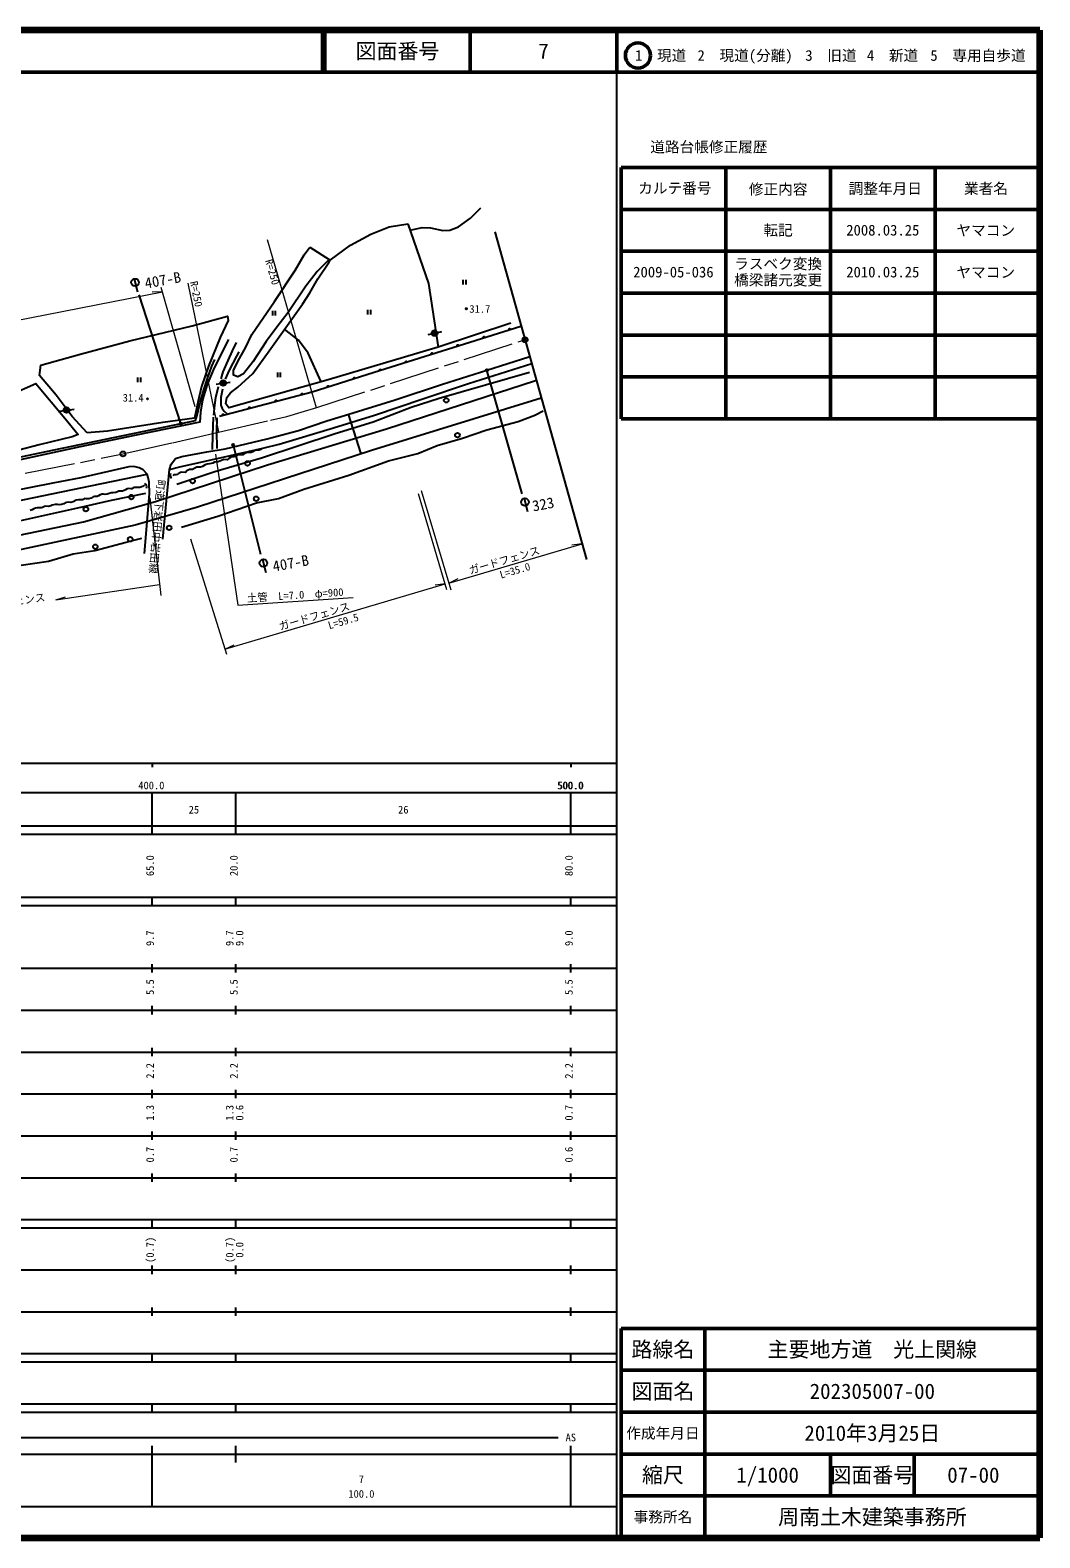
# Model space of a CAD drawing. Units: millimetres at full size, sheet at 1:1000; details may follow other scales. Extents: x 40000 to 680000, y 20000 to 380000.
# Drawn here: x 438902 to 680000, y 20000 to 380000 of the extents above; entities that cross this region are included whole.
import ezdxf
from ezdxf.enums import TextEntityAlignment as Align

# ---------------------------------------------------------------- set-up
doc = ezdxf.new("R2010")
doc.units = ezdxf.units.MM
doc.header["$LTSCALE"] = 1000
doc.header["$PDMODE"] = 32
doc.header["$PDSIZE"] = 500
doc.linetypes.add('CHAIN', pattern=[18.5, 12, -1.5, 3.5, -1.5])
for name, color, linetype, lineweight in [('M-BGD', 7, 'Continuous', 25), ('M-BMK', 2, 'CHAIN', 13), ('M-BMK-HTXT', 7, 'Continuous', 13), ('M-BMK-OTRS', 5, 'Continuous', 25), ('M-BMK-SRVR', 3, 'Continuous', 25), ('M-STR-HTXT', 7, 'Continuous', 13), ('M-TTL', 2, 'Continuous', 140), ('M-TTL-BAND', 7, 'Continuous', 25), ('M-TTL-FRAM', 2, 'Continuous', 50), ('M-TTL-LINE', 7, 'Continuous', 50)]:
    doc.layers.add(name, color=color, linetype=linetype, lineweight=lineweight)
doc.layers.add('M-OTRS', color=6, linetype='Continuous')
doc.layers.add('M-TTL-TXT', color=7, linetype='Continuous')
doc.styles.add('ＭＳ ゴシック', font='')
doc.styles.get('ＭＳ ゴシック').set_extended_font_data('MS Gothic')

msp = doc.modelspace()

# ---------------------------------------------------------------- hatches: boundary and pattern name
at = {"layer": 'M-BGD'}
for points in [[(535758, 308270, 1), (535189, 307042, 1)], [(546929, 306408), (547527, 306595, 0.84072)], [(553119, 308363), (553717, 308549, 0.84072)], [(534550, 302499), (535147, 302686, 0.84072)], [(540740, 304454), (541337, 304640, 0.84072)], [(522170, 298590), (522768, 298777, 0.84072)], [(528360, 300545), (528957, 300731, 0.84072)], [(547757, 298692, 1), (548196, 298931, 0.41421), (547857, 299031, 0.41421)], [(485265, 296359, 1), (484696, 295132, 1)], [(515980, 296636), (516578, 296822, 0.84072)], [(503559, 292860), (504164, 293020, 0.84072)], [(509791, 294681), (510388, 294868, 0.84072)], [(447314, 288683, 1), (447883, 289910, 0.41421), (446985, 289581, 0.41421)], [(484695, 287929), (485301, 288087, 0.84072)], [(490983, 289573), (491588, 289733, 0.84072)], [(497271, 291216), (497876, 291377, 0.84072)], [(474904, 285845, 0.41421), (475137, 286110, 0.41421), (474871, 286344, 1)], [(487402, 280717, 0.41421), (487636, 280982, 0.41421), (487370, 281216, 1)]]:
    msp.add_hatch(color=256, dxfattribs=at).paths.add_polyline_path(points)

# ---------------------------------------------------------------- linework, layer by layer
for p, q in [((463717, 320632), (464532, 317486)), ((542250, 320371), (542250, 319253)), ((542917, 320371), (542917, 319253)), ((474887, 286094), (464952, 316799)), ((519470, 313258), (519470, 312140)), ((520137, 313258), (520137, 312140)), ((496762, 312961), (496762, 311843)), ((497428, 312961), (497428, 311843)), ((553693, 309996), (536327, 304276)), ((533979, 307325), (534814, 307508)), ((536135, 307798), (537227, 308038)), ((556410, 269283), (547977, 298812)), ((464562, 297054), (464562, 295936)), ((465229, 297054), (465229, 295936)), ((483300, 295467), (484316, 295617)), ((485654, 295814), (486700, 295968)), ((497950, 298258), (497950, 297140)), ((498616, 298258), (498616, 297140)), ((445641, 288979), (446939, 289148)), ((448275, 289321), (449381, 289465)), ((517976, 278870), (514953, 288289)), ((487386, 280966), (493931, 254855)), ((556835, 268199), (557650, 265053)), ((494366, 253638), (495181, 250492))]:
    msp.add_line(p, q, dxfattribs=at)
for points in [[(529629, 332252), (532503, 332902), (534508, 332821), (537470, 332142), (539079, 332205), (541152, 333018), (544017, 335122), (546511, 337591)], [(486230, 306158), (482838, 299334), (481149, 295397), (480023, 291698), (479592, 288812), (479423, 286394), (464230, 283272), (450832, 280499), (437606, 277676), (425309, 275027), (400792, 269954), (397034, 269052), (386940, 267242), (382011, 266396), (364343, 264848), (364308, 265264), (369376, 265759), (376708, 266420), (382523, 266935), (386897, 267697), (396656, 269406), (395086, 275810), (395636, 290769)], [(556084, 309270), (521015, 298225), (506233, 293558), (484090, 287771)], [(508387, 296053), (505293, 302893), (502969, 305984), (499648, 308584)], [(484481, 296737), (485023, 298387), (486183, 301107), (487182, 303435), (488207, 305428)], [(485516, 296702), (486529, 298843), (488270, 302162), (488847, 303189)], [(396153, 290627), (395534, 275797), (397055, 269707), (405371, 271560), (412449, 273018), (419997, 274610), (429440, 276597), (442743, 279414), (458790, 282719), (474940, 286105), (478368, 286786), (478736, 287718), (479519, 291086), (480365, 294099), (481143, 296605), (482249, 299758), (483018, 301347)], [(470615, 258491), (472148, 275075), (472591, 276370), (473609, 277714), (475100, 278207), (481059, 279313), (485492, 280021), (495515, 282401), (502987, 284386), (509744, 286701), (514984, 288299), (526080, 291703), (537376, 295468), (547917, 298793), (558016, 301990)], [(472148, 275075), (474636, 275746), (486768, 278473), (494463, 280208), (498325, 281130), (511371, 285068), (521126, 288102), (532695, 291941), (543561, 295653), (558729, 300391)], [(423826, 278458), (422202, 280050), (419054, 281967), (417759, 282872), (417423, 283790), (417328, 284406), (417967, 285291), (420659, 286825), (423253, 287985), (425217, 288522), (428902, 290472), (434145, 292934), (440267, 295621), (447187, 287381), (450388, 283419), (448950, 282866), (441090, 280947), (426425, 277186)], [(425086, 257129), (451649, 262619), (468828, 267460), (495544, 276172), (523995, 284812), (559585, 296362)], [(558176, 298282), (536594, 292034), (529842, 289882), (520792, 286425), (511752, 283572), (494145, 277831), (483002, 274532), (473966, 271542)], [(560898, 292094), (520384, 279656), (478865, 266099), (463996, 261773), (434635, 255507), (414403, 251838), (395127, 249311), (376894, 248375), (362576, 247208), (343984, 246681), (333733, 246922), (317061, 248433), (296580, 251588), (277929, 254748), (245344, 260589), (226431, 264236), (185361, 272548), (148519, 278411), (124709, 280304), (106787, 280565), (93422, 280664)], [(482772, 288082), (482973, 290477), (483265, 292284), (483861, 294921)], [(484840, 294285), (484472, 292270), (484451, 290439), (484745, 289676), (485257, 288993), (485957, 288365)], [(475053, 261338), (483715, 263959), (492910, 267146), (498185, 268155), (504246, 270424), (515003, 273766), (524437, 277200), (531475, 278948), (536065, 280816), (542169, 282592), (547964, 284578), (555462, 286587), (559403, 288078), (561379, 289127)], [(482481, 279847), (482512, 283315), (482653, 287568)], [(483519, 280091), (483508, 284251), (483555, 287403)], [(494124, 279913), (493595, 279675), (493066, 279702), (492669, 279649), (492114, 279305), (491691, 279120), (490527, 279093), (490051, 278882), (489680, 278591), (488834, 278564), (488358, 278538), (488014, 278300), (487564, 278115), (486983, 278088), (486321, 277744), (485951, 277427), (485184, 277453), (484602, 277268), (484205, 277057), (483835, 276898), (482883, 276845), (482486, 276633), (481719, 276422), (481137, 276395), (480688, 276210), (480079, 275787), (479550, 275681), (478730, 275655), (478228, 275443), (477646, 275099), (476985, 275073), (476297, 274782), (476006, 274385), (475107, 274438), (474842, 274412), (474260, 274041), (474049, 273883), (473678, 273830), (473202, 273830), (472964, 273565)], [(314410, 259065), (327362, 258058), (340559, 257070), (358877, 257075), (358931, 255242), (367237, 255679), (379569, 257194), (383714, 256779), (386659, 257282), (402226, 260502), (421282, 264566), (453314, 271184), (466835, 273976)], [(466176, 255047), (467399, 269249), (467340, 272110), (467042, 273161), (466835, 273976), (465896, 275022), (464953, 275521), (463665, 275809), (462426, 275735), (451023, 273105), (444312, 271827), (429260, 268877), (419767, 267065), (407632, 264611), (397117, 262593), (385994, 260447), (381075, 259636), (368845, 258432), (362102, 257818)], [(466199, 271343), (465738, 271015), (465094, 270793), (464594, 270781), (463919, 270820), (463701, 270775), (463456, 270654), (463211, 270505), (462920, 270498), (462377, 270534), (462105, 270467), (461672, 270250), (461342, 270086), (460961, 269930), (460458, 269930), (460085, 269947), (459756, 269756), (459375, 269583), (458759, 269540), (458300, 269514), (457745, 269349), (457303, 269184), (456817, 269104), (456408, 269180), (456103, 269167), (455652, 269007), (455250, 268806), (454938, 268653), (454592, 268640), (454259, 268612), (453933, 268536), (453448, 268279), (452948, 268092), (452262, 268092), (451901, 268133), (451581, 267948), (451381, 267844), (451078, 267853), (450428, 267861), (449865, 267749), (449206, 267410), (448643, 267202), (448062, 267280), (447568, 267237), (447282, 267150), (446970, 266934), (446381, 266717), (445852, 266665), (445436, 266717), (444864, 266752), (444136, 266596), (443803, 266389), (443581, 266313), (443207, 266265), (442632, 266334), (442333, 266278), (441848, 266036), (441557, 265932), (440565, 265932), (440212, 265890), (439810, 265675), (439414, 265488), (438887, 265315)], [(466423, 269375), (458256, 267665), (450207, 265899), (435861, 262714), (428465, 261214), (422658, 260073), (402470, 256920), (395344, 255740), (385548, 255136), (383339, 254425), (370116, 253974), (363807, 253934), (351184, 254066), (339777, 254725), (332810, 255135), (320280, 255657), (313423, 256305)], [(433494, 251785), (443256, 253190), (449192, 254922), (454379, 255718), (461833, 257760), (465591, 258693)]]:
    msp.add_lwpolyline(points, dxfattribs=at)
for points in [[(529120, 333731), (534002, 319518), (536327, 304276), (510054, 296523), (486364, 289854), (485601, 290812), (485884, 292291), (486724, 293379), (488453, 294792), (492090, 298006), (495962, 303461), (499547, 308444), (503943, 314595), (505717, 317263), (507607, 320615), (510217, 324507), (510554, 325089), (515433, 328667), (520285, 331317), (524621, 332998)], [(505665, 328164), (510298, 325277), (507469, 322360), (504767, 318847), (500511, 312564), (497834, 309106), (495293, 305652), (492193, 300847), (489853, 297972), (488512, 297251), (487493, 297656), (487461, 298745), (488537, 301066), (490354, 304116), (491840, 307321), (497247, 315218), (502283, 322751), (504357, 326354)], [(452543, 283841), (448966, 287740), (445095, 292842), (441149, 297552), (441445, 300028), (451148, 302675), (462721, 305789), (477567, 309412), (486003, 311740), (486161, 310660), (484244, 306642), (481501, 299807), (479826, 294931), (479039, 291509), (478122, 287347), (470621, 286345), (457351, 284285)]]:
    msp.add_lwpolyline(points, close=True, dxfattribs=at)
for centre, radius in [((463943, 319761), 900), ((543051, 313487), 150), ((535474, 307656), 676), ((547977, 298812), 250), ((484981, 295745), 676), ((466935, 291970), 150), ((538270, 291608), 550), ((447599, 289297), 676), ((474887, 286094), 250), ((487386, 280966), 250), ((540931, 283292), 550), ((490826, 276559), 550), ((477701, 272332), 550), ((463058, 268506), 550), ((492900, 268108), 550), ((557061, 267328), 900), ((452211, 265629), 550), ((472094, 261164), 550), ((454473, 256651), 550), ((462809, 258442), 550), ((494592, 252767), 900)]:
    msp.add_circle(centre, radius, dxfattribs=at)
for centre, radius, start, end in [((547244, 306449), 318, 27.21866, 187.43639), ((553434, 308404), 318, 27.21866, 187.43639), ((534865, 302540), 318, 27.21866, 187.43639), ((541055, 304495), 318, 27.21866, 187.43639), ((522485, 298631), 318, 27.21866, 187.43639), ((528675, 300586), 318, 27.21866, 187.43639), ((516295, 296677), 318, 27.21866, 187.43639), ((503875, 292887), 318, 24.73149, 184.94922), ((510106, 294723), 318, 27.21866, 187.43639), ((485012, 287955), 318, 24.5023, 184.72003), ((491300, 289600), 318, 24.73149, 184.94922), ((497588, 291244), 318, 24.73149, 184.94922), ((473510, 273795), 1181, 162.71801, 221.68217), ((465779, 270924), 952, 342.22017, 57.99303)]:
    msp.add_arc(centre, radius, start, end, dxfattribs=at)
at = {"layer": 'M-BMK'}
msp.add_lwpolyline([(401397, 266990), (461060, 278810), (472871, 281486), (483888, 284004), (496267, 286844), (500166, 287737), (503650, 288761), (507393, 289891), (557088, 306090)], dxfattribs=at)
at = {"layer": 'M-BMK-OTRS'}
msp.add_line((549892, 331877), (571728, 253621), dxfattribs=at)
at = {"layer": 'M-BMK-SRVR'}
for centre in [(557088, 306090), (461060, 278810)]:
    msp.add_circle(centre, 600, dxfattribs=at)
at = {"layer": 'M-OTRS'}
msp.add_point((557088, 306090), dxfattribs=at)
at = {"layer": 'M-STR-HTXT'}
for p, q in [((507255, 289850), (495562, 329962)), ((399891, 303740), (470470, 317514)), ((470470, 317514), (468016, 317426)), ((478311, 290025), (470171, 318559)), ((476558, 319614), (483870, 284000)), ((539399, 246279), (532374, 270004)), ((467516, 268333), (470087, 245022)), ((538430, 246379), (531653, 269266)), ((477190, 258519), (485758, 230968)), ((538895, 247981), (570686, 257354)), ((570686, 257354), (568252, 257037)), ((538895, 247981), (541112, 249035)), ((445036, 243942), (469795, 247672)), ((485375, 232199), (538022, 247757)), ((538022, 247757), (535587, 247438)), ((445036, 243942), (447377, 244683)), ((485375, 232199), (487591, 233255))]:
    msp.add_line(p, q, dxfattribs=at)
msp.add_lwpolyline([(483137, 278785), (488526, 242735), (516002, 244546)], dxfattribs=at)
at = {"layer": 'M-TTL'}
for p, q in [((680000, 380000), (40000, 380000)), ((680000, 20000), (680000, 380000)), ((40000, 20000), (680000, 20000))]:
    msp.add_line(p, q, dxfattribs=at)
at = {"layer": 'M-TTL-BAND'}
for p, q in [((579000, 20000), (579000, 370000)), ((40000, 205000), (579000, 205000)), ((468000, 205000), (468000, 204000)), ((568000, 205000), (568000, 204000)), ((68000, 198000), (579000, 198000)), ((468000, 188000), (468000, 198000)), ((488000, 188000), (488000, 198000)), ((568000, 188000), (568000, 198000)), ((40000, 190000), (579000, 190000)), ((40000, 188000), (579000, 188000)), ((40000, 173000), (579000, 173000)), ((468000, 171000), (468000, 173000)), ((488000, 171000), (488000, 173000)), ((568000, 171000), (568000, 173000)), ((40000, 171000), (579000, 171000)), ((40000, 156000), (579000, 156000)), ((468000, 155000), (468000, 157000)), ((488000, 155000), (488000, 157000)), ((568000, 155000), (568000, 157000)), ((46000, 146000), (579000, 146000)), ((468000, 145000), (468000, 147000)), ((488000, 145000), (488000, 147000)), ((568000, 145000), (568000, 147000)), ((468000, 135000), (468000, 137000)), ((488000, 135000), (488000, 137000)), ((568000, 135000), (568000, 137000)), ((52000, 136000), (579000, 136000)), ((46000, 126000), (579000, 126000)), ((468000, 125000), (468000, 127000)), ((488000, 125000), (488000, 127000)), ((568000, 125000), (568000, 127000)), ((52000, 116000), (579000, 116000)), ((468000, 115000), (468000, 117000)), ((488000, 115000), (488000, 117000)), ((568000, 115000), (568000, 117000)), ((46000, 106000), (579000, 106000)), ((468000, 105000), (468000, 107000)), ((488000, 105000), (488000, 107000)), ((568000, 105000), (568000, 107000)), ((40000, 96000), (579000, 96000)), ((40000, 94000), (579000, 94000)), ((468000, 94000), (468000, 96000)), ((488000, 94000), (488000, 96000)), ((568000, 94000), (568000, 96000)), ((49000, 84000), (579000, 84000)), ((468000, 83000), (468000, 85000)), ((488000, 83000), (488000, 85000)), ((568000, 83000), (568000, 85000)), ((40000, 74000), (579000, 74000)), ((468000, 73000), (468000, 75000)), ((488000, 73000), (488000, 75000)), ((568000, 73000), (568000, 75000)), ((40000, 64000), (579000, 64000)), ((40000, 62000), (579000, 62000)), ((468000, 62000), (468000, 64000)), ((488000, 62000), (488000, 64000)), ((568000, 62000), (568000, 64000)), ((40000, 52000), (579000, 52000)), ((468000, 50000), (468000, 52000)), ((488000, 50000), (488000, 52000)), ((568000, 50000), (568000, 52000)), ((40000, 50000), (579000, 50000)), ((71000, 44000), (565000, 44000)), ((40000, 40000), (579000, 40000)), ((468000, 27500), (468000, 42000)), ((488000, 38000), (488000, 42000)), ((568000, 27500), (568000, 42000)), ((68000, 27500), (579000, 27500))]:
    msp.add_line(p, q, dxfattribs=at)
at = {"layer": 'M-TTL-FRAM'}
for p, q in [((580000, 347197), (580000, 287197)), ((580000, 347197), (680000, 347197)), ((580000, 287197), (680000, 287197)), ((680000, 70000), (580000, 70000)), ((580000, 70000), (580000, 20000))]:
    msp.add_line(p, q, dxfattribs=at)
at = {"layer": 'M-TTL-LINE'}
for p, q in [((508747, 380000), (508747, 370000)), ((509247, 380000), (509247, 370000)), ((543997, 380000), (543997, 370000)), ((579000, 380000), (579000, 370000)), ((40000, 370000), (680000, 370000)), ((605000, 347197), (605000, 287197)), ((630000, 347197), (630000, 287197)), ((655000, 347197), (655000, 287197)), ((580000, 337197), (680000, 337197)), ((580000, 327197), (680000, 327197)), ((580000, 317197), (680000, 317197)), ((580000, 307197), (680000, 307197)), ((580000, 297197), (680000, 297197)), ((600000, 70000), (600000, 20000)), ((680000, 60000), (580000, 60000)), ((680000, 50000), (580000, 50000)), ((680000, 40000), (580000, 40000)), ((630000, 40000), (630000, 30000)), ((650000, 40000), (650000, 30000)), ((680000, 30000), (580000, 30000))]:
    msp.add_line(p, q, dxfattribs=at)
msp.add_circle((584031, 373958), 3000, dxfattribs=at)

# ---------------------------------------------------------------- texts
at = {"layer": 'M-BGD', "style": 'ＭＳ ゴシック'}
for s, p in [('407-B', (466644, 317512)), ('323', (559196, 264314)), ('407-B', (497192, 249922))]:
    msp.add_text(s, height=2566, rotation=10.394, dxfattribs=at).set_placement(p, align=Align.BOTTOM_LEFT)
for s, p in [('31.7', (543784, 311972)), ('31.4', (460999, 290758))]:
    msp.add_text(s, height=1833, dxfattribs=at).set_placement(p, align=Align.BOTTOM_LEFT)
at = {"layer": 'M-BMK-HTXT', "style": 'ＭＳ ゴシック'}
msp.add_text('町道下岩田中岩田線', height=1833, rotation=265, dxfattribs=at).set_placement((468746, 272779), align=Align.BOTTOM_LEFT)
at = {"layer": 'M-STR-HTXT', "style": 'ＭＳ ゴシック'}
for s, rotation, p in [('R=250', 286.253, (494457, 324827)), ('R=250', 281.602, (476527, 319767)), ('ガードフェンス', 16.427, (544129, 249524)), ('L=35.0', 16.427, (551485, 248513)), ('ガードフェンス', 8.042, (425358, 240733)), ('土管  L=7.0  φ=900', 3.772, (490756, 242882)), ('ガードフェンス', 16.463, (498790, 236163)), ('L=59.5', 16.463, (510500, 236399))]:
    msp.add_text(s, height=1833, rotation=rotation, dxfattribs=at).set_placement(p, align=Align.BOTTOM_LEFT)
at = {"layer": 'M-TTL-BAND', "style": 'ＭＳ ゴシック'}
for s, p in [('400.0', (467844, 198195)), ('500.0', (567844, 198195)), ('500.0', (568000, 198195)), ('25', (478000, 192405)), ('26', (528000, 192405)), ('AS', (568000, 42500)), ('7', (518000, 32523)), ('100.0', (518000, 29033))]:
    msp.add_text(s, height=1833, dxfattribs=at).set_placement(p, align=Align.BOTTOM_CENTER)
for s, p in [('65.0', (469000, 180500)), ('20.0', (489000, 180500)), ('80.0', (569000, 180500)), ('9.7', (469000, 163174)), ('9.7', (488000, 163174)), ('9.0', (490370, 163174)), ('9.0', (569000, 163174)), ('5.5', (469000, 151500)), ('5.5', (489000, 151500)), ('5.5', (569000, 151500)), ('2.2', (469000, 131500)), ('2.2', (489000, 131500)), ('2.2', (569000, 131500)), ('1.3', (469000, 121500)), ('1.3', (488000, 121500)), ('0.6', (490370, 121500)), ('0.7', (569000, 121500)), ('0.7', (469000, 111500)), ('0.7', (489000, 111500)), ('0.6', (569000, 111500)), ('(0.7)', (469000, 88764)), ('(0.7)', (488000, 88764)), ('0.0', (490370, 88764))]:
    msp.add_text(s, height=1833, rotation=90, dxfattribs=at).set_placement(p, align=Align.BOTTOM_CENTER)
at = {"layer": 'M-TTL-TXT', "style": 'ＭＳ ゴシック'}
for s, height, p in [('図面番号', 3666, (526622, 375000)), ('7', 3666, (561497, 375000)), ('1\u3000現道', 2566, (589448, 373958)), ('2\u3000現道(分離)', 2566, (609619, 373958)), ('3\u3000旧道', 2566, (630121, 373958)), ('4\u3000新道', 2566, (644824, 373958)), ('5\u3000専用自歩道', 2566, (665228, 373958)), ('道路台帳修正履歴', 2566, (600968, 352113)), ('カルテ番号', 2566, (592839, 342277)), ('修正内容', 2566, (617509, 342023)), ('調整年月日', 2566, (643089, 342197)), ('業者名', 2566, (667134, 342197)), ('転記', 2566, (617500, 332245)), ('2008.03.25', 2566, (642500, 332245)), ('ヤマコン', 2566, (667077, 332189)), ('ラスベク変換', 2566, (617500, 324220)), ('2009-05-036', 2566, (592500, 322245)), ('橋梁諸元変更', 2566, (617500, 320347)), ('2010.03.25', 2566, (642500, 322245)), ('ヤマコン', 2566, (667077, 322189)), ('路線名', 3666, (590000, 65000)), ('路線名', 3666, (590000, 65000)), ('主要地方道\u3000光上関線', 3666, (640000, 65000)), ('図面名', 3666, (590000, 55000)), ('図面名', 3666, (590000, 55000)), ('202305007-00', 3666, (640000, 55000)), ('2010年3月25日', 3666, (640000, 45000)), ('作成年月日', 2566, (590000, 45000)), ('作成年月日', 2566, (590000, 45000)), ('縮尺', 3666, (590000, 35000)), ('縮尺', 3666, (590000, 35000)), ('1/1000', 3666, (615000, 35000)), ('図面番号', 3666, (640000, 35000)), ('図面番号', 3666, (640000, 35000)), ('07-00', 3666, (664125, 35000)), ('事務所名', 2566, (590000, 25000)), ('事務所名', 2566, (590000, 25000)), ('周南土木建築事務所', 3666, (640000, 25000))]:
    msp.add_text(s, height=height, dxfattribs=at).set_placement(p, align=Align.MIDDLE_CENTER)

doc.saveas('drawing.dxf')
